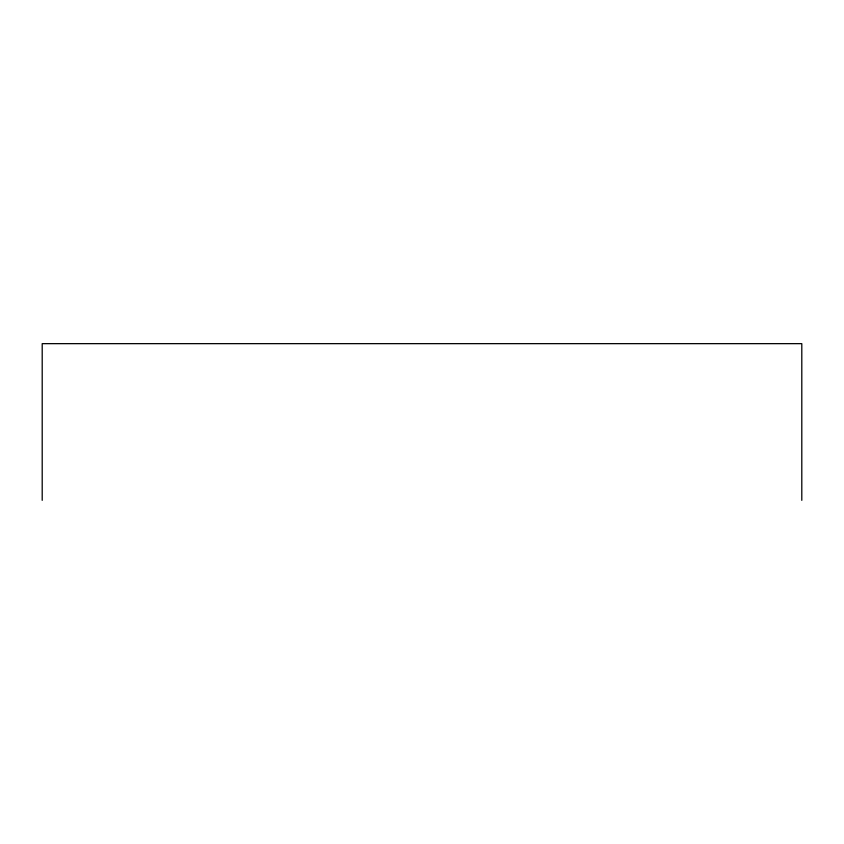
<?xml version="1.0" encoding="UTF-8"?>
<svg xmlns="http://www.w3.org/2000/svg" width="844" height="844" viewBox="0 0 844 844"><rect width="100%" height="100%" fill="white"/><g stroke="black" fill="none" stroke-linecap="round" stroke-linejoin="round"><path stroke-width="1.27" d="M801.8 500.344L801.8 343.656L42.2 343.656L42.2 500.344"/></g></svg>
